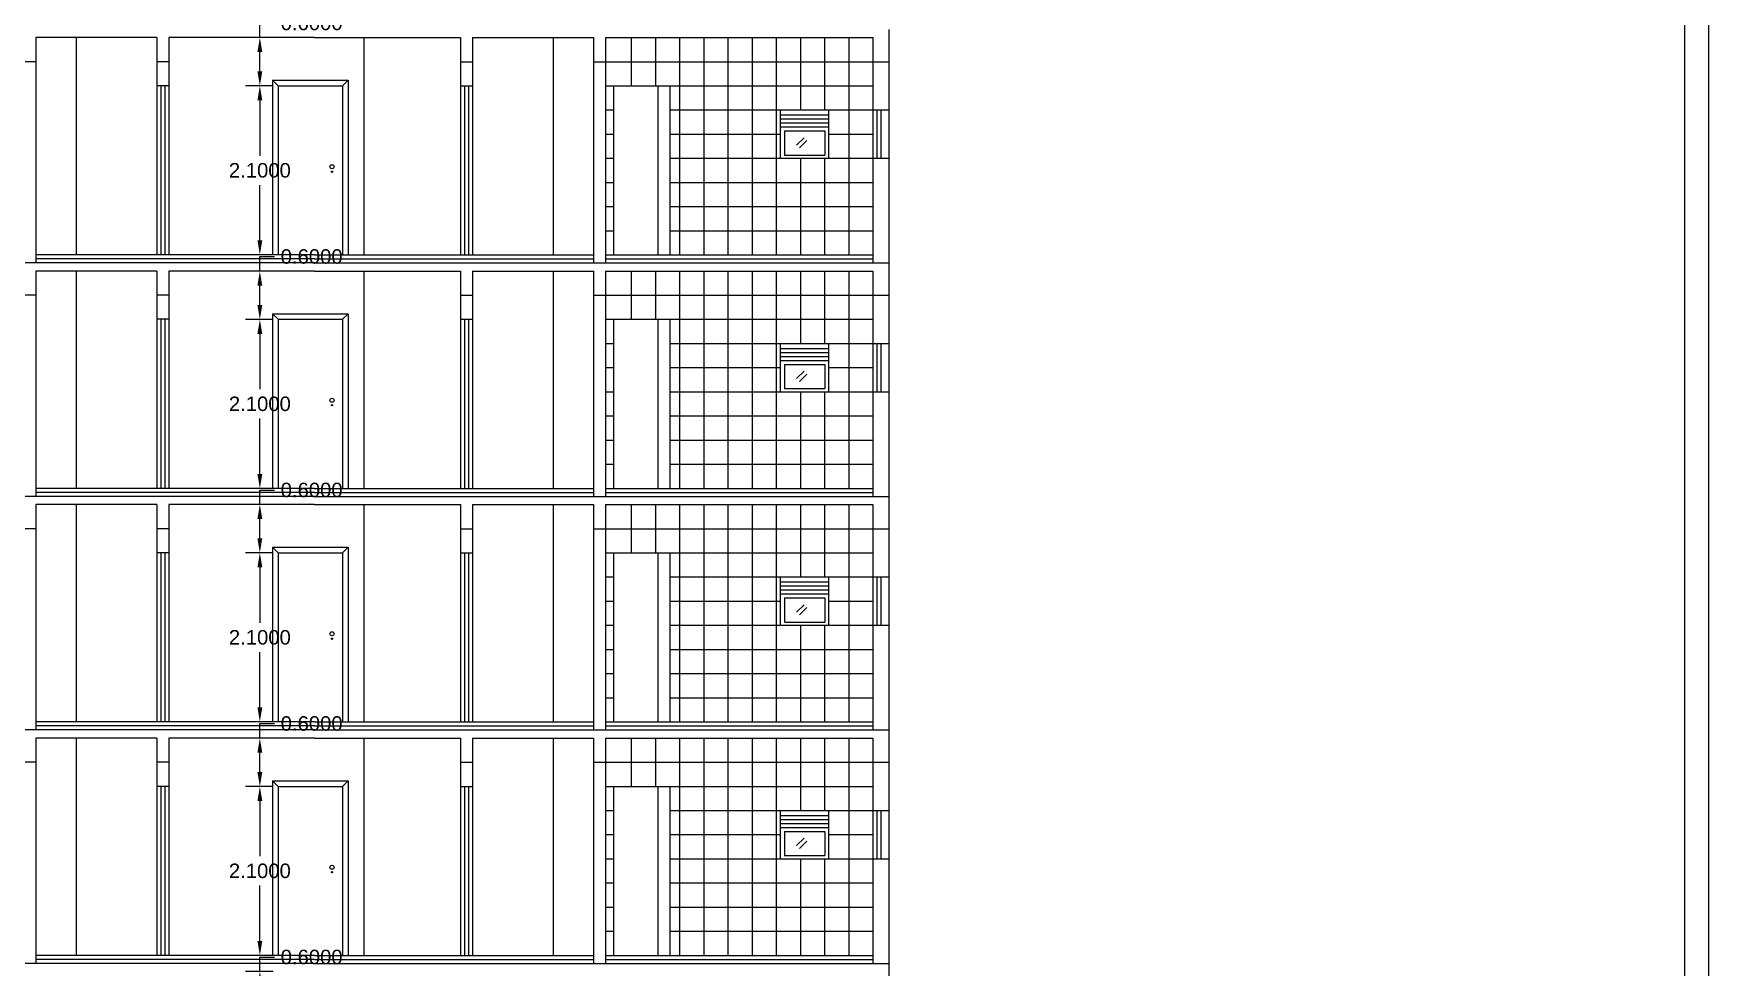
# Model space of a CAD drawing. Header units: millimetres. Extents: x 2200 to 2403, y 2380 to 2511.
# Drawn here: x 2258.87 to 2279.67, y 2485.78 to 2497.38 of the extents above; entities that cross this region are included whole.
import ezdxf

# ---------------------------------------------------------------- set-up
doc = ezdxf.new("R2010")
doc.units = ezdxf.units.MM
doc.styles.get("Standard").update_dxf_attribs({"font": 'arial.ttf'})
doc.dimstyles.get("Standard").update_dxf_attribs({"dimtxt": 0.18, "dimasz": 0.18, "dimexe": 0.18, "dimexo": 0.0625, "dimgap": 0.09, "dimtad": 0, "dimtih": 1, "dimtoh": 1, "dimdec": 4, "dimzin": 0, "dimdsep": 46, "dimtxsty": 'Standard', "dimcen": 0.09, "dimadec": 0, "dimazin": 0, "dimtfac": 1, "dimtdec": 4, "dimtofl": 0, "dimtmove": 0, "dimatfit": 3, "dimfxl": 1, "dimtolj": 1, "dimtzin": 0, "dimarcsym": 0})

# ---------------------------------------------------------------- blocks, each defined once
blk = doc.blocks.new('*D779')
at = {"color": 0, "lineweight": -2, "transparency": 16777216}
for p, q in [((2261.682, 2485.727), (2261.682, 2485.907)), ((2261.682, 2485.907), (2261.862, 2485.907)), ((2261.847, 2485.727), (2261.502, 2485.727)), ((2261.682, 2485.307), (2261.682, 2485.547)), ((2261.847, 2485.127), (2261.502, 2485.127))]:
    blk.add_line(p, q, dxfattribs=at)
at = {"color": 0, "transparency": 16777216}
for points in [[(2261.652, 2485.547), (2261.712, 2485.547), (2261.682, 2485.727)], [(2261.652, 2485.307), (2261.712, 2485.307), (2261.682, 2485.127)]]:
    blk.add_solid(points, dxfattribs=at)
at = {"layer": 'DEFPOINTS', "color": 0, "transparency": 16777216}
for p in [(2261.682, 2485.727), (2261.909, 2485.727), (2261.909, 2485.127)]:
    blk.add_point(p, dxfattribs=at)
at = {"color": 0, "transparency": 16777216, "insert": (2262.325, 2485.907), "char_height": 0.18, "attachment_point": 5}
blk.add_mtext('\\A1;0.6000', dxfattribs=at)
blk = doc.blocks.new('*D781')
at = {"color": 0, "lineweight": -2, "transparency": 16777216}
for p, q in [((2261.682, 2488.627), (2261.682, 2488.807)), ((2261.682, 2488.807), (2261.862, 2488.807)), ((2261.847, 2488.627), (2261.502, 2488.627)), ((2261.682, 2488.207), (2261.682, 2488.447)), ((2261.847, 2488.027), (2261.502, 2488.027))]:
    blk.add_line(p, q, dxfattribs=at)
at = {"color": 0, "transparency": 16777216}
for points in [[(2261.652, 2488.447), (2261.712, 2488.447), (2261.682, 2488.627)], [(2261.652, 2488.207), (2261.712, 2488.207), (2261.682, 2488.027)]]:
    blk.add_solid(points, dxfattribs=at)
at = {"layer": 'DEFPOINTS', "color": 0, "transparency": 16777216}
for p in [(2261.682, 2488.627), (2261.909, 2488.627), (2261.909, 2488.027)]:
    blk.add_point(p, dxfattribs=at)
at = {"color": 0, "transparency": 16777216, "insert": (2262.325, 2488.807), "char_height": 0.18, "attachment_point": 5}
blk.add_mtext('\\A1;0.6000', dxfattribs=at)
blk = doc.blocks.new('*D782')
at = {"color": 0, "lineweight": -2, "transparency": 16777216}
for p, q in [((2261.847, 2488.027), (2261.502, 2488.027)), ((2261.682, 2487.847), (2261.682, 2487.159)), ((2261.682, 2486.107), (2261.682, 2486.795)), ((2261.847, 2485.927), (2261.502, 2485.927))]:
    blk.add_line(p, q, dxfattribs=at)
at = {"color": 0, "transparency": 16777216}
for points in [[(2261.652, 2487.847), (2261.712, 2487.847), (2261.682, 2488.027)], [(2261.652, 2486.107), (2261.712, 2486.107), (2261.682, 2485.927)]]:
    blk.add_solid(points, dxfattribs=at)
at = {"layer": 'DEFPOINTS', "color": 0, "transparency": 16777216}
for p in [(2261.909, 2488.027), (2261.682, 2485.927), (2261.909, 2485.927)]:
    blk.add_point(p, dxfattribs=at)
at = {"color": 0, "transparency": 16777216, "insert": (2261.682, 2486.977), "char_height": 0.18, "attachment_point": 5}
blk.add_mtext('\\A1;2.1000', dxfattribs=at)
blk = doc.blocks.new('*D757')
at = {"color": 0, "lineweight": -2, "transparency": 16777216}
for p, q in [((2261.682, 2491.527), (2261.682, 2491.707)), ((2261.682, 2491.707), (2261.862, 2491.707)), ((2261.847, 2491.527), (2261.502, 2491.527)), ((2261.682, 2491.107), (2261.682, 2491.347)), ((2261.847, 2490.927), (2261.502, 2490.927))]:
    blk.add_line(p, q, dxfattribs=at)
at = {"color": 0, "transparency": 16777216}
for points in [[(2261.652, 2491.347), (2261.712, 2491.347), (2261.682, 2491.527)], [(2261.652, 2491.107), (2261.712, 2491.107), (2261.682, 2490.927)]]:
    blk.add_solid(points, dxfattribs=at)
at = {"layer": 'DEFPOINTS', "color": 0, "transparency": 16777216}
for p in [(2261.682, 2491.527), (2261.909, 2491.527), (2261.909, 2490.927)]:
    blk.add_point(p, dxfattribs=at)
at = {"color": 0, "transparency": 16777216, "insert": (2262.325, 2491.707), "char_height": 0.18, "attachment_point": 5}
blk.add_mtext('\\A1;0.6000', dxfattribs=at)
blk = doc.blocks.new('*D758')
at = {"color": 0, "lineweight": -2, "transparency": 16777216}
for p, q in [((2261.847, 2490.927), (2261.502, 2490.927)), ((2261.682, 2490.747), (2261.682, 2490.059)), ((2261.682, 2489.007), (2261.682, 2489.695)), ((2261.847, 2488.827), (2261.502, 2488.827))]:
    blk.add_line(p, q, dxfattribs=at)
at = {"color": 0, "transparency": 16777216}
for points in [[(2261.652, 2490.747), (2261.712, 2490.747), (2261.682, 2490.927)], [(2261.652, 2489.007), (2261.712, 2489.007), (2261.682, 2488.827)]]:
    blk.add_solid(points, dxfattribs=at)
at = {"layer": 'DEFPOINTS', "color": 0, "transparency": 16777216}
for p in [(2261.909, 2490.927), (2261.682, 2488.827), (2261.909, 2488.827)]:
    blk.add_point(p, dxfattribs=at)
at = {"color": 0, "transparency": 16777216, "insert": (2261.682, 2489.877), "char_height": 0.18, "attachment_point": 5}
blk.add_mtext('\\A1;2.1000', dxfattribs=at)
blk = doc.blocks.new('*D759')
at = {"color": 0, "lineweight": -2, "transparency": 16777216}
for p, q in [((2261.682, 2494.427), (2261.682, 2494.607)), ((2261.682, 2494.607), (2261.862, 2494.607)), ((2261.847, 2494.427), (2261.502, 2494.427)), ((2261.682, 2494.007), (2261.682, 2494.247)), ((2261.847, 2493.827), (2261.502, 2493.827))]:
    blk.add_line(p, q, dxfattribs=at)
at = {"color": 0, "transparency": 16777216}
for points in [[(2261.652, 2494.247), (2261.712, 2494.247), (2261.682, 2494.427)], [(2261.652, 2494.007), (2261.712, 2494.007), (2261.682, 2493.827)]]:
    blk.add_solid(points, dxfattribs=at)
at = {"layer": 'DEFPOINTS', "color": 0, "transparency": 16777216}
for p in [(2261.682, 2494.427), (2261.909, 2494.427), (2261.909, 2493.827)]:
    blk.add_point(p, dxfattribs=at)
at = {"color": 0, "transparency": 16777216, "insert": (2262.325, 2494.607), "char_height": 0.18, "attachment_point": 5}
blk.add_mtext('\\A1;0.6000', dxfattribs=at)
blk = doc.blocks.new('*D760')
at = {"color": 0, "lineweight": -2, "transparency": 16777216}
for p, q in [((2261.847, 2493.827), (2261.502, 2493.827)), ((2261.682, 2493.647), (2261.682, 2492.959)), ((2261.682, 2491.907), (2261.682, 2492.595)), ((2261.847, 2491.727), (2261.502, 2491.727))]:
    blk.add_line(p, q, dxfattribs=at)
at = {"color": 0, "transparency": 16777216}
for points in [[(2261.652, 2493.647), (2261.712, 2493.647), (2261.682, 2493.827)], [(2261.652, 2491.907), (2261.712, 2491.907), (2261.682, 2491.727)]]:
    blk.add_solid(points, dxfattribs=at)
at = {"layer": 'DEFPOINTS', "color": 0, "transparency": 16777216}
for p in [(2261.909, 2493.827), (2261.682, 2491.727), (2261.909, 2491.727)]:
    blk.add_point(p, dxfattribs=at)
at = {"color": 0, "transparency": 16777216, "insert": (2261.682, 2492.777), "char_height": 0.18, "attachment_point": 5}
blk.add_mtext('\\A1;2.1000', dxfattribs=at)
blk = doc.blocks.new('*D761')
at = {"color": 0, "lineweight": -2, "transparency": 16777216}
for p, q in [((2261.682, 2497.327), (2261.682, 2497.507)), ((2261.682, 2497.507), (2261.862, 2497.507)), ((2261.847, 2497.327), (2261.502, 2497.327)), ((2261.682, 2496.907), (2261.682, 2497.147)), ((2261.847, 2496.727), (2261.502, 2496.727))]:
    blk.add_line(p, q, dxfattribs=at)
at = {"color": 0, "transparency": 16777216}
for points in [[(2261.652, 2497.147), (2261.712, 2497.147), (2261.682, 2497.327)], [(2261.652, 2496.907), (2261.712, 2496.907), (2261.682, 2496.727)]]:
    blk.add_solid(points, dxfattribs=at)
at = {"layer": 'DEFPOINTS', "color": 0, "transparency": 16777216}
for p in [(2261.682, 2497.327), (2261.909, 2497.327), (2261.909, 2496.727)]:
    blk.add_point(p, dxfattribs=at)
at = {"color": 0, "transparency": 16777216, "insert": (2262.325, 2497.507), "char_height": 0.18, "attachment_point": 5}
blk.add_mtext('\\A1;0.6000', dxfattribs=at)
blk = doc.blocks.new('*D762')
at = {"color": 0, "lineweight": -2, "transparency": 16777216}
for p, q in [((2261.847, 2496.727), (2261.502, 2496.727)), ((2261.682, 2496.547), (2261.682, 2495.859)), ((2261.682, 2494.807), (2261.682, 2495.495)), ((2261.847, 2494.627), (2261.502, 2494.627))]:
    blk.add_line(p, q, dxfattribs=at)
at = {"color": 0, "transparency": 16777216}
for points in [[(2261.652, 2496.547), (2261.712, 2496.547), (2261.682, 2496.727)], [(2261.652, 2494.807), (2261.712, 2494.807), (2261.682, 2494.627)]]:
    blk.add_solid(points, dxfattribs=at)
at = {"layer": 'DEFPOINTS', "color": 0, "transparency": 16777216}
for p in [(2261.909, 2496.727), (2261.682, 2494.627), (2261.909, 2494.627)]:
    blk.add_point(p, dxfattribs=at)
at = {"color": 0, "transparency": 16777216, "insert": (2261.682, 2495.677), "char_height": 0.18, "attachment_point": 5}
blk.add_mtext('\\A1;2.1000', dxfattribs=at)

msp = doc.modelspace()

# ---------------------------------------------------------------- linework, layer by layer
at = {"color": 1}
for p, q in [((2279.66696, 2510.76758), (2279.66696, 2459.41758)), ((2267.79243, 2497.32723), (2267.79243, 2494.62723)), ((2260.45243, 2496.72723), (2260.45243, 2494.62723)), ((2260.50243, 2496.72723), (2260.50243, 2494.62723)), ((2264.22243, 2496.72723), (2264.22243, 2494.62723)), ((2264.27243, 2496.72723), (2264.27243, 2494.62723)), ((2269.34243, 2496.42723), (2269.34243, 2495.82723)), ((2269.39243, 2496.42723), (2269.39243, 2495.82723)), ((2267.79243, 2494.42723), (2267.79243, 2491.72723)), ((2260.45243, 2493.82723), (2260.45243, 2491.72723)), ((2260.50243, 2493.82723), (2260.50243, 2491.72723)), ((2264.22243, 2493.82723), (2264.22243, 2491.72723)), ((2264.27243, 2493.82723), (2264.27243, 2491.72723)), ((2269.34243, 2493.52723), (2269.34243, 2492.92723)), ((2269.39243, 2493.52723), (2269.39243, 2492.92723)), ((2267.79243, 2491.52723), (2267.79243, 2488.82723)), ((2260.45243, 2490.92723), (2260.45243, 2488.82723)), ((2260.50243, 2490.92723), (2260.50243, 2488.82723)), ((2264.22243, 2490.92723), (2264.22243, 2488.82723)), ((2264.27243, 2490.92723), (2264.27243, 2488.82723)), ((2269.34243, 2490.62723), (2269.34243, 2490.02723)), ((2269.39243, 2490.62723), (2269.39243, 2490.02723)), ((2267.79243, 2488.62723), (2267.79243, 2485.92723)), ((2260.45243, 2488.02723), (2260.45243, 2485.92723)), ((2260.50243, 2488.02723), (2260.50243, 2485.92723)), ((2264.22243, 2488.02723), (2264.22243, 2485.92723)), ((2264.27243, 2488.02723), (2264.27243, 2485.92723)), ((2269.34243, 2487.72723), (2269.34243, 2487.12723)), ((2269.39243, 2487.72723), (2269.39243, 2487.12723))]:
    msp.add_line(p, q, dxfattribs=at)
for p, q in [((2279.36696, 2510.46758), (2279.36696, 2460.01758)), ((2269.29243, 2496.42723), (2269.49243, 2496.42723)), ((2269.29243, 2495.82723), (2269.49243, 2495.82723)), ((2269.29243, 2493.52723), (2269.49243, 2493.52723)), ((2269.29243, 2492.92723), (2269.49243, 2492.92723)), ((2269.29243, 2490.62723), (2269.49243, 2490.62723)), ((2269.29243, 2490.02723), (2269.49243, 2490.02723)), ((2269.29243, 2487.72723), (2269.49243, 2487.72723)), ((2269.29243, 2487.12723), (2269.49243, 2487.12723))]:
    msp.add_line(p, q)
at = {"color": 7}
for p, q in [((2258.90243, 2497.32723), (2258.90243, 2494.52723)), ((2260.40243, 2497.32723), (2258.90243, 2497.32723)), ((2260.40243, 2497.32723), (2260.40243, 2496.72723)), ((2262.36243, 2497.32723), (2260.55243, 2497.32723)), ((2260.55243, 2497.32723), (2260.55243, 2496.72723)), ((2262.36243, 2497.32723), (2264.17243, 2497.32723)), ((2264.17243, 2497.32723), (2264.17243, 2496.72723)), ((2264.32243, 2497.32723), (2265.82243, 2497.32723)), ((2264.32243, 2497.32723), (2264.32243, 2496.72723)), ((2265.82243, 2497.32723), (2265.82243, 2494.52723)), ((2265.97243, 2497.32723), (2269.29243, 2497.32723)), ((2265.97243, 2497.32723), (2265.97243, 2494.52723)), ((2269.29243, 2497.32723), (2269.29243, 2496.42723)), ((2269.49243, 2497.42723), (2269.49243, 2496.42723)), ((2258.90243, 2497.02723), (2258.75243, 2497.02723)), ((2260.55243, 2497.02723), (2260.40243, 2497.02723)), ((2264.17243, 2497.02723), (2264.32243, 2497.02723)), ((2265.82243, 2497.02723), (2265.97243, 2497.02723)), ((2269.29243, 2497.02723), (2269.49243, 2497.02723)), ((2260.55243, 2496.72723), (2260.40243, 2496.72723)), ((2264.17243, 2496.72723), (2264.32243, 2496.72723)), ((2269.29243, 2495.82723), (2269.29243, 2494.52723)), ((2269.49243, 2495.82723), (2269.49243, 2494.52723)), ((2262.36243, 2494.52723), (2255.23243, 2494.52723)), ((2258.90243, 2494.42723), (2258.90243, 2491.62723)), ((2260.40243, 2494.42723), (2258.90243, 2494.42723)), ((2260.40243, 2494.42723), (2260.40243, 2493.82723)), ((2262.36243, 2494.42723), (2260.55243, 2494.42723)), ((2260.55243, 2494.42723), (2260.55243, 2493.82723)), ((2262.36243, 2494.52723), (2269.49243, 2494.52723)), ((2262.36243, 2494.42723), (2264.17243, 2494.42723)), ((2264.17243, 2494.42723), (2264.17243, 2493.82723)), ((2264.32243, 2494.42723), (2265.82243, 2494.42723)), ((2264.32243, 2494.42723), (2264.32243, 2493.82723)), ((2265.82243, 2494.42723), (2265.82243, 2491.62723)), ((2265.97243, 2494.42723), (2269.29243, 2494.42723)), ((2265.97243, 2494.42723), (2265.97243, 2491.62723)), ((2269.29243, 2494.42723), (2269.29243, 2493.52723)), ((2269.49243, 2494.52723), (2269.49243, 2493.52723)), ((2258.90243, 2494.12723), (2258.75243, 2494.12723)), ((2260.55243, 2494.12723), (2260.40243, 2494.12723)), ((2264.17243, 2494.12723), (2264.32243, 2494.12723)), ((2265.82243, 2494.12723), (2265.97243, 2494.12723)), ((2269.29243, 2494.12723), (2269.49243, 2494.12723)), ((2260.55243, 2493.82723), (2260.40243, 2493.82723)), ((2264.17243, 2493.82723), (2264.32243, 2493.82723)), ((2269.29243, 2492.92723), (2269.29243, 2491.62723)), ((2269.49243, 2492.92723), (2269.49243, 2491.62723)), ((2262.36243, 2491.62723), (2255.23243, 2491.62723)), ((2258.90243, 2491.52723), (2258.90243, 2488.72723)), ((2260.40243, 2491.52723), (2258.90243, 2491.52723)), ((2260.40243, 2491.52723), (2260.40243, 2490.92723)), ((2262.36243, 2491.52723), (2260.55243, 2491.52723)), ((2260.55243, 2491.52723), (2260.55243, 2490.92723)), ((2262.36243, 2491.62723), (2269.49243, 2491.62723)), ((2262.36243, 2491.52723), (2264.17243, 2491.52723)), ((2264.17243, 2491.52723), (2264.17243, 2490.92723)), ((2264.32243, 2491.52723), (2265.82243, 2491.52723)), ((2264.32243, 2491.52723), (2264.32243, 2490.92723)), ((2265.82243, 2491.52723), (2265.82243, 2488.72723)), ((2265.97243, 2491.52723), (2269.29243, 2491.52723)), ((2265.97243, 2491.52723), (2265.97243, 2488.72723)), ((2269.29243, 2491.52723), (2269.29243, 2490.62723)), ((2269.49243, 2491.62723), (2269.49243, 2490.62723)), ((2258.90243, 2491.22723), (2258.75243, 2491.22723)), ((2260.55243, 2491.22723), (2260.40243, 2491.22723)), ((2264.17243, 2491.22723), (2264.32243, 2491.22723)), ((2265.82243, 2491.22723), (2265.97243, 2491.22723)), ((2269.29243, 2491.22723), (2269.49243, 2491.22723)), ((2260.55243, 2490.92723), (2260.40243, 2490.92723)), ((2264.17243, 2490.92723), (2264.32243, 2490.92723)), ((2269.29243, 2490.02723), (2269.29243, 2488.72723)), ((2269.49243, 2490.02723), (2269.49243, 2488.72723)), ((2262.36243, 2488.72723), (2255.23243, 2488.72723)), ((2258.90243, 2488.62723), (2258.90243, 2485.82723)), ((2260.40243, 2488.62723), (2258.90243, 2488.62723)), ((2260.40243, 2488.62723), (2260.40243, 2488.02723)), ((2262.36243, 2488.62723), (2260.55243, 2488.62723)), ((2260.55243, 2488.62723), (2260.55243, 2488.02723)), ((2262.36243, 2488.72723), (2269.49243, 2488.72723)), ((2262.36243, 2488.62723), (2264.17243, 2488.62723)), ((2264.17243, 2488.62723), (2264.17243, 2488.02723)), ((2264.32243, 2488.62723), (2265.82243, 2488.62723)), ((2264.32243, 2488.62723), (2264.32243, 2488.02723)), ((2265.82243, 2488.62723), (2265.82243, 2485.82723)), ((2265.97243, 2488.62723), (2269.29243, 2488.62723)), ((2265.97243, 2488.62723), (2265.97243, 2485.82723)), ((2269.29243, 2488.62723), (2269.29243, 2487.72723)), ((2269.49243, 2488.72723), (2269.49243, 2487.72723)), ((2258.90243, 2488.32723), (2258.75243, 2488.32723)), ((2260.55243, 2488.32723), (2260.40243, 2488.32723)), ((2264.17243, 2488.32723), (2264.32243, 2488.32723)), ((2265.82243, 2488.32723), (2265.97243, 2488.32723)), ((2269.29243, 2488.32723), (2269.49243, 2488.32723)), ((2260.55243, 2488.02723), (2260.40243, 2488.02723)), ((2264.17243, 2488.02723), (2264.32243, 2488.02723)), ((2269.29243, 2487.12723), (2269.29243, 2485.82723)), ((2269.49243, 2487.12723), (2269.49243, 2485.82723)), ((2262.36243, 2485.82723), (2255.23243, 2485.82723)), ((2262.36243, 2485.82723), (2269.49243, 2485.82723)), ((2269.49243, 2485.82723), (2269.49243, 2484.82723))]:
    msp.add_line(p, q, dxfattribs=at)
at = {"color": 4}
for p, q in [((2259.40243, 2497.32723), (2259.40243, 2494.62723)), ((2262.97243, 2497.32723), (2262.97243, 2494.62723)), ((2265.32243, 2497.32723), (2265.32243, 2494.62723)), ((2266.29243, 2497.32723), (2266.29243, 2496.72723)), ((2266.59243, 2497.32723), (2266.59243, 2496.72723)), ((2266.89243, 2497.32723), (2266.89243, 2494.62723)), ((2267.19243, 2497.32723), (2267.19243, 2494.62723)), ((2267.49243, 2497.32723), (2267.49243, 2494.62723)), ((2268.09243, 2497.32723), (2268.09243, 2494.62723)), ((2268.39243, 2497.32723), (2268.39243, 2496.42723)), ((2268.69243, 2497.32723), (2268.69243, 2496.42723)), ((2268.99243, 2497.32723), (2268.99243, 2494.62723)), ((2265.97243, 2497.02723), (2269.29243, 2497.02723)), ((2260.40243, 2496.72723), (2260.40243, 2494.62723)), ((2260.55243, 2496.72723), (2260.55243, 2494.62723)), ((2261.83948, 2496.79723), (2261.83948, 2494.62723)), ((2261.83948, 2496.79723), (2262.77948, 2496.79723)), ((2261.83948, 2496.79723), (2261.90948, 2496.72723)), ((2261.90948, 2496.72723), (2261.90948, 2494.62723)), ((2261.90948, 2496.72723), (2262.70948, 2496.72723)), ((2262.77948, 2496.79723), (2262.70948, 2496.72723)), ((2262.70948, 2496.72723), (2262.70948, 2494.62723)), ((2262.77948, 2496.79723), (2262.77948, 2494.62723)), ((2264.17243, 2496.72723), (2264.17243, 2494.62723)), ((2264.32243, 2496.72723), (2264.32243, 2494.62723)), ((2265.97243, 2496.72723), (2269.29243, 2496.72723)), ((2266.07243, 2496.72723), (2266.07243, 2494.62723)), ((2266.62243, 2496.72723), (2266.62243, 2494.62723)), ((2266.77243, 2496.72723), (2266.77243, 2494.62723)), ((2265.97243, 2496.42723), (2266.07243, 2496.42723)), ((2266.77243, 2496.42723), (2268.14243, 2496.42723)), ((2268.14243, 2496.42723), (2268.14243, 2495.82723)), ((2268.14243, 2496.42723), (2268.74243, 2496.42723)), ((2268.14462, 2496.36682), (2268.74462, 2496.36682)), ((2268.14462, 2496.31682), (2268.74462, 2496.31682)), ((2268.14462, 2496.26682), (2268.74462, 2496.26682)), ((2268.74243, 2496.42723), (2269.29243, 2496.42723)), ((2268.74243, 2496.42723), (2268.74243, 2495.82723)), ((2269.29243, 2496.42723), (2269.29243, 2495.82723)), ((2269.49243, 2496.42723), (2269.49243, 2495.82723)), ((2265.97243, 2496.12723), (2266.07243, 2496.12723)), ((2266.77243, 2496.12723), (2268.14243, 2496.12723)), ((2268.14462, 2496.21682), (2268.74462, 2496.21682)), ((2268.19462, 2496.16682), (2268.69462, 2496.16682)), ((2268.19462, 2496.16682), (2268.19462, 2495.86682)), ((2268.43771, 2496.08332), (2268.3456, 2495.99126)), ((2268.69462, 2496.16682), (2268.69462, 2495.86682)), ((2268.74243, 2496.12723), (2269.29243, 2496.12723)), ((2268.19462, 2495.86682), (2268.69462, 2495.86682)), ((2268.47306, 2496.04795), (2268.38094, 2495.9559)), ((2265.97243, 2495.82723), (2266.07243, 2495.82723)), ((2266.77243, 2495.82723), (2268.14243, 2495.82723)), ((2268.14243, 2495.82723), (2268.74243, 2495.82723)), ((2268.39243, 2495.82723), (2268.39243, 2494.62723)), ((2268.69243, 2495.82723), (2268.69243, 2494.62723)), ((2268.74243, 2495.82723), (2269.29243, 2495.82723)), ((2265.97243, 2495.52723), (2266.07243, 2495.52723)), ((2266.77243, 2495.52723), (2269.29243, 2495.52723)), ((2265.97243, 2495.22723), (2266.07243, 2495.22723)), ((2266.77243, 2495.22723), (2269.29243, 2495.22723)), ((2265.97243, 2494.92723), (2266.07243, 2494.92723)), ((2266.77243, 2494.92723), (2269.29243, 2494.92723)), ((2262.36243, 2494.62723), (2258.90243, 2494.62723)), ((2262.36243, 2494.62723), (2265.82243, 2494.62723)), ((2265.97243, 2494.62723), (2269.29243, 2494.62723)), ((2262.36243, 2494.57723), (2258.90243, 2494.57723)), ((2259.40243, 2494.42723), (2259.40243, 2491.72723)), ((2262.36243, 2494.57723), (2265.82243, 2494.57723)), ((2262.97243, 2494.42723), (2262.97243, 2491.72723)), ((2265.32243, 2494.42723), (2265.32243, 2491.72723)), ((2265.97243, 2494.57723), (2269.29243, 2494.57723)), ((2266.29243, 2494.42723), (2266.29243, 2493.82723)), ((2266.59243, 2494.42723), (2266.59243, 2493.82723)), ((2266.89243, 2494.42723), (2266.89243, 2491.72723)), ((2267.19243, 2494.42723), (2267.19243, 2491.72723)), ((2267.49243, 2494.42723), (2267.49243, 2491.72723)), ((2268.09243, 2494.42723), (2268.09243, 2491.72723)), ((2268.39243, 2494.42723), (2268.39243, 2493.52723)), ((2268.69243, 2494.42723), (2268.69243, 2493.52723)), ((2268.99243, 2494.42723), (2268.99243, 2491.72723)), ((2265.97243, 2494.12723), (2269.29243, 2494.12723)), ((2260.40243, 2493.82723), (2260.40243, 2491.72723)), ((2260.55243, 2493.82723), (2260.55243, 2491.72723)), ((2261.83948, 2493.89723), (2261.83948, 2491.72723)), ((2261.83948, 2493.89723), (2262.77948, 2493.89723)), ((2261.83948, 2493.89723), (2261.90948, 2493.82723)), ((2261.90948, 2493.82723), (2261.90948, 2491.72723)), ((2261.90948, 2493.82723), (2262.70948, 2493.82723)), ((2262.77948, 2493.89723), (2262.70948, 2493.82723)), ((2262.70948, 2493.82723), (2262.70948, 2491.72723)), ((2262.77948, 2493.89723), (2262.77948, 2491.72723)), ((2264.17243, 2493.82723), (2264.17243, 2491.72723)), ((2264.32243, 2493.82723), (2264.32243, 2491.72723)), ((2265.97243, 2493.82723), (2269.29243, 2493.82723)), ((2266.07243, 2493.82723), (2266.07243, 2491.72723)), ((2266.62243, 2493.82723), (2266.62243, 2491.72723)), ((2266.77243, 2493.82723), (2266.77243, 2491.72723)), ((2265.97243, 2493.52723), (2266.07243, 2493.52723)), ((2266.77243, 2493.52723), (2268.14243, 2493.52723)), ((2268.14243, 2493.52723), (2268.14243, 2492.92723)), ((2268.14243, 2493.52723), (2268.74243, 2493.52723)), ((2268.14462, 2493.46682), (2268.74462, 2493.46682)), ((2268.14462, 2493.41682), (2268.74462, 2493.41682)), ((2268.14462, 2493.36682), (2268.74462, 2493.36682)), ((2268.74243, 2493.52723), (2269.29243, 2493.52723)), ((2268.74243, 2493.52723), (2268.74243, 2492.92723)), ((2269.29243, 2493.52723), (2269.29243, 2492.92723)), ((2269.49243, 2493.52723), (2269.49243, 2492.92723)), ((2265.97243, 2493.22723), (2266.07243, 2493.22723)), ((2266.77243, 2493.22723), (2268.14243, 2493.22723)), ((2268.14462, 2493.31682), (2268.74462, 2493.31682)), ((2268.19462, 2493.26682), (2268.69462, 2493.26682)), ((2268.19462, 2493.26682), (2268.19462, 2492.96682)), ((2268.43771, 2493.18332), (2268.3456, 2493.09126)), ((2268.47306, 2493.14795), (2268.38094, 2493.0559)), ((2268.69462, 2493.26682), (2268.69462, 2492.96682)), ((2268.74243, 2493.22723), (2269.29243, 2493.22723)), ((2268.19462, 2492.96682), (2268.69462, 2492.96682)), ((2265.97243, 2492.92723), (2266.07243, 2492.92723)), ((2266.77243, 2492.92723), (2268.14243, 2492.92723)), ((2268.14243, 2492.92723), (2268.74243, 2492.92723)), ((2268.39243, 2492.92723), (2268.39243, 2491.72723)), ((2268.69243, 2492.92723), (2268.69243, 2491.72723)), ((2268.74243, 2492.92723), (2269.29243, 2492.92723)), ((2265.97243, 2492.62723), (2266.07243, 2492.62723)), ((2266.77243, 2492.62723), (2269.29243, 2492.62723)), ((2265.97243, 2492.32723), (2266.07243, 2492.32723)), ((2266.77243, 2492.32723), (2269.29243, 2492.32723)), ((2265.97243, 2492.02723), (2266.07243, 2492.02723)), ((2266.77243, 2492.02723), (2269.29243, 2492.02723)), ((2262.36243, 2491.72723), (2258.90243, 2491.72723)), ((2262.36243, 2491.72723), (2265.82243, 2491.72723)), ((2265.97243, 2491.72723), (2269.29243, 2491.72723)), ((2262.36243, 2491.67723), (2258.90243, 2491.67723)), ((2259.40243, 2491.52723), (2259.40243, 2488.82723)), ((2262.36243, 2491.67723), (2265.82243, 2491.67723)), ((2262.97243, 2491.52723), (2262.97243, 2488.82723)), ((2265.32243, 2491.52723), (2265.32243, 2488.82723)), ((2265.97243, 2491.67723), (2269.29243, 2491.67723)), ((2266.29243, 2491.52723), (2266.29243, 2490.92723)), ((2266.59243, 2491.52723), (2266.59243, 2490.92723)), ((2266.89243, 2491.52723), (2266.89243, 2488.82723)), ((2267.19243, 2491.52723), (2267.19243, 2488.82723)), ((2267.49243, 2491.52723), (2267.49243, 2488.82723)), ((2268.09243, 2491.52723), (2268.09243, 2488.82723)), ((2268.39243, 2491.52723), (2268.39243, 2490.62723)), ((2268.69243, 2491.52723), (2268.69243, 2490.62723)), ((2268.99243, 2491.52723), (2268.99243, 2488.82723)), ((2265.97243, 2491.22723), (2269.29243, 2491.22723)), ((2260.40243, 2490.92723), (2260.40243, 2488.82723)), ((2260.55243, 2490.92723), (2260.55243, 2488.82723)), ((2261.83948, 2490.99723), (2261.83948, 2488.82723)), ((2261.83948, 2490.99723), (2262.77948, 2490.99723)), ((2261.83948, 2490.99723), (2261.90948, 2490.92723)), ((2261.90948, 2490.92723), (2261.90948, 2488.82723)), ((2261.90948, 2490.92723), (2262.70948, 2490.92723)), ((2262.77948, 2490.99723), (2262.70948, 2490.92723)), ((2262.70948, 2490.92723), (2262.70948, 2488.82723)), ((2262.77948, 2490.99723), (2262.77948, 2488.82723)), ((2264.17243, 2490.92723), (2264.17243, 2488.82723)), ((2264.32243, 2490.92723), (2264.32243, 2488.82723)), ((2265.97243, 2490.92723), (2269.29243, 2490.92723)), ((2266.07243, 2490.92723), (2266.07243, 2488.82723)), ((2266.62243, 2490.92723), (2266.62243, 2488.82723)), ((2266.77243, 2490.92723), (2266.77243, 2488.82723)), ((2265.97243, 2490.62723), (2266.07243, 2490.62723)), ((2266.77243, 2490.62723), (2268.14243, 2490.62723)), ((2268.14243, 2490.62723), (2268.14243, 2490.02723)), ((2268.14243, 2490.62723), (2268.74243, 2490.62723)), ((2268.14462, 2490.56682), (2268.74462, 2490.56682)), ((2268.14462, 2490.51682), (2268.74462, 2490.51682)), ((2268.14462, 2490.46682), (2268.74462, 2490.46682)), ((2268.74243, 2490.62723), (2269.29243, 2490.62723)), ((2268.74243, 2490.62723), (2268.74243, 2490.02723)), ((2269.29243, 2490.62723), (2269.29243, 2490.02723)), ((2269.49243, 2490.62723), (2269.49243, 2490.02723)), ((2265.97243, 2490.32723), (2266.07243, 2490.32723)), ((2266.77243, 2490.32723), (2268.14243, 2490.32723)), ((2268.14462, 2490.41682), (2268.74462, 2490.41682)), ((2268.19462, 2490.36682), (2268.69462, 2490.36682)), ((2268.19462, 2490.36682), (2268.19462, 2490.06682)), ((2268.43771, 2490.28332), (2268.3456, 2490.19126)), ((2268.47306, 2490.24795), (2268.38094, 2490.1559)), ((2268.69462, 2490.36682), (2268.69462, 2490.06682)), ((2268.74243, 2490.32723), (2269.29243, 2490.32723)), ((2265.97243, 2490.02723), (2266.07243, 2490.02723)), ((2266.77243, 2490.02723), (2268.14243, 2490.02723)), ((2268.14243, 2490.02723), (2268.74243, 2490.02723)), ((2268.19462, 2490.06682), (2268.69462, 2490.06682)), ((2268.39243, 2490.02723), (2268.39243, 2488.82723)), ((2268.69243, 2490.02723), (2268.69243, 2488.82723)), ((2268.74243, 2490.02723), (2269.29243, 2490.02723)), ((2265.97243, 2489.72723), (2266.07243, 2489.72723)), ((2266.77243, 2489.72723), (2269.29243, 2489.72723)), ((2265.97243, 2489.42723), (2266.07243, 2489.42723)), ((2266.77243, 2489.42723), (2269.29243, 2489.42723)), ((2265.97243, 2489.12723), (2266.07243, 2489.12723)), ((2266.77243, 2489.12723), (2269.29243, 2489.12723)), ((2262.36243, 2488.82723), (2258.90243, 2488.82723)), ((2262.36243, 2488.77723), (2258.90243, 2488.77723)), ((2262.36243, 2488.82723), (2265.82243, 2488.82723)), ((2262.36243, 2488.77723), (2265.82243, 2488.77723)), ((2265.97243, 2488.82723), (2269.29243, 2488.82723)), ((2265.97243, 2488.77723), (2269.29243, 2488.77723)), ((2259.40243, 2488.62723), (2259.40243, 2485.92723)), ((2262.97243, 2488.62723), (2262.97243, 2485.92723)), ((2265.32243, 2488.62723), (2265.32243, 2485.92723)), ((2266.29243, 2488.62723), (2266.29243, 2488.02723)), ((2266.59243, 2488.62723), (2266.59243, 2488.02723)), ((2266.89243, 2488.62723), (2266.89243, 2485.92723)), ((2267.19243, 2488.62723), (2267.19243, 2485.92723)), ((2267.49243, 2488.62723), (2267.49243, 2485.92723)), ((2268.09243, 2488.62723), (2268.09243, 2485.92723)), ((2268.39243, 2488.62723), (2268.39243, 2487.72723)), ((2268.69243, 2488.62723), (2268.69243, 2487.72723)), ((2268.99243, 2488.62723), (2268.99243, 2485.92723)), ((2265.97243, 2488.32723), (2269.29243, 2488.32723)), ((2260.40243, 2488.02723), (2260.40243, 2485.92723)), ((2260.55243, 2488.02723), (2260.55243, 2485.92723)), ((2261.83948, 2488.09723), (2261.83948, 2485.92723)), ((2261.83948, 2488.09723), (2262.77948, 2488.09723)), ((2261.83948, 2488.09723), (2261.90948, 2488.02723)), ((2261.90948, 2488.02723), (2261.90948, 2485.92723)), ((2261.90948, 2488.02723), (2262.70948, 2488.02723)), ((2262.77948, 2488.09723), (2262.70948, 2488.02723)), ((2262.70948, 2488.02723), (2262.70948, 2485.92723)), ((2262.77948, 2488.09723), (2262.77948, 2485.92723)), ((2264.17243, 2488.02723), (2264.17243, 2485.92723)), ((2264.32243, 2488.02723), (2264.32243, 2485.92723)), ((2265.97243, 2488.02723), (2269.29243, 2488.02723)), ((2266.07243, 2488.02723), (2266.07243, 2485.92723)), ((2266.62243, 2488.02723), (2266.62243, 2485.92723)), ((2266.77243, 2488.02723), (2266.77243, 2485.92723)), ((2265.97243, 2487.72723), (2266.07243, 2487.72723)), ((2266.77243, 2487.72723), (2268.14243, 2487.72723)), ((2268.14243, 2487.72723), (2268.14243, 2487.12723)), ((2268.14243, 2487.72723), (2268.74243, 2487.72723)), ((2268.14462, 2487.66682), (2268.74462, 2487.66682)), ((2268.14462, 2487.61682), (2268.74462, 2487.61682)), ((2268.14462, 2487.56682), (2268.74462, 2487.56682)), ((2268.74243, 2487.72723), (2269.29243, 2487.72723)), ((2268.74243, 2487.72723), (2268.74243, 2487.12723)), ((2269.29243, 2487.72723), (2269.29243, 2487.12723)), ((2269.49243, 2487.72723), (2269.49243, 2487.12723)), ((2265.97243, 2487.42723), (2266.07243, 2487.42723)), ((2266.77243, 2487.42723), (2268.14243, 2487.42723)), ((2268.14462, 2487.51682), (2268.74462, 2487.51682)), ((2268.19462, 2487.46682), (2268.69462, 2487.46682)), ((2268.19462, 2487.46682), (2268.19462, 2487.16682)), ((2268.43771, 2487.38332), (2268.3456, 2487.29126)), ((2268.47306, 2487.34795), (2268.38094, 2487.2559)), ((2268.69462, 2487.46682), (2268.69462, 2487.16682)), ((2268.74243, 2487.42723), (2269.29243, 2487.42723)), ((2265.97243, 2487.12723), (2266.07243, 2487.12723)), ((2266.77243, 2487.12723), (2268.14243, 2487.12723)), ((2268.14243, 2487.12723), (2268.74243, 2487.12723)), ((2268.19462, 2487.16682), (2268.69462, 2487.16682)), ((2268.39243, 2487.12723), (2268.39243, 2485.92723)), ((2268.69243, 2487.12723), (2268.69243, 2485.92723)), ((2268.74243, 2487.12723), (2269.29243, 2487.12723)), ((2265.97243, 2486.82723), (2266.07243, 2486.82723)), ((2266.77243, 2486.82723), (2269.29243, 2486.82723)), ((2265.97243, 2486.52723), (2266.07243, 2486.52723)), ((2266.77243, 2486.52723), (2269.29243, 2486.52723)), ((2265.97243, 2486.22723), (2266.07243, 2486.22723)), ((2266.77243, 2486.22723), (2269.29243, 2486.22723)), ((2262.36243, 2485.92723), (2258.90243, 2485.92723)), ((2262.36243, 2485.87723), (2258.90243, 2485.87723)), ((2262.36243, 2485.92723), (2265.82243, 2485.92723)), ((2262.36243, 2485.87723), (2265.82243, 2485.87723)), ((2265.97243, 2485.92723), (2269.29243, 2485.92723)), ((2265.97243, 2485.87723), (2269.29243, 2485.87723))]:
    msp.add_line(p, q, dxfattribs=at)
for centre, radius in [((2262.57748, 2495.72215), 0.025), ((2262.57748, 2495.66077), 0.00793), ((2262.57748, 2492.82215), 0.025), ((2262.57748, 2492.76077), 0.00793), ((2262.57748, 2489.92215), 0.025), ((2262.57748, 2489.86077), 0.00793), ((2262.57748, 2487.02215), 0.025), ((2262.57748, 2486.96077), 0.00793)]:
    msp.add_circle(centre, radius, dxfattribs=at)

# ---------------------------------------------------------------- dimensions: what is measured, and where the dimension line sits
for p1, p2, distance, picture, middle in [((2261.90948, 2496.72723), (2261.90948, 2497.32723), 0.22757, '*D761', (2262.32523, 2497.50723)), ((2261.90948, 2496.72723), (2261.90948, 2494.62723), -0.22757, '*D762', (2261.68191, 2495.67723)), ((2261.90948, 2493.82723), (2261.90948, 2494.42723), 0.22757, '*D759', (2262.32523, 2494.60723)), ((2261.90948, 2493.82723), (2261.90948, 2491.72723), -0.22757, '*D760', (2261.68191, 2492.77723)), ((2261.90948, 2490.92723), (2261.90948, 2491.52723), 0.22757, '*D757', (2262.32523, 2491.70723)), ((2261.90948, 2490.92723), (2261.90948, 2488.82723), -0.22757, '*D758', (2261.68191, 2489.87723)), ((2261.90948, 2488.02723), (2261.90948, 2488.62723), 0.22757, '*D781', (2262.32523, 2488.80723)), ((2261.90948, 2488.02723), (2261.90948, 2485.92723), -0.22757, '*D782', (2261.68191, 2486.97723)), ((2261.90948, 2485.12723), (2261.90948, 2485.72723), 0.22757, '*D779', (2262.32523, 2485.90723))]:
    dim = msp.add_aligned_dim(p1=p1, p2=p2, distance=distance, dimstyle='Standard')
    dim.commit()
    dim.dimension.update_dxf_attribs({"geometry": picture, "text_midpoint": middle})

doc.saveas('drawing.dxf')
